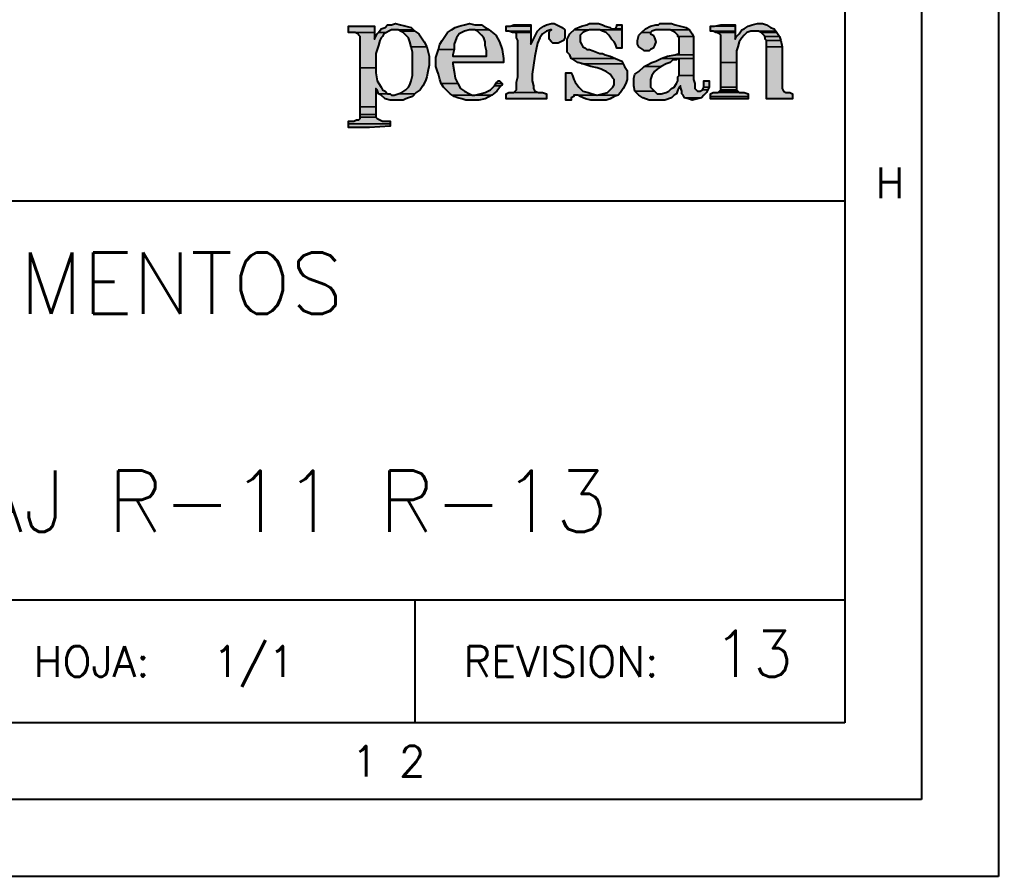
# Model space of a CAD drawing. Header units: millimetres. Extents: x 8 to 428, y 11 to 308.
# Drawn here: x 396.2 to 428.03, y 10.85 to 38.72 of the extents above; entities that cross this region are included whole.
import ezdxf

# ---------------------------------------------------------------- set-up
doc = ezdxf.new("R2010")
doc.units = ezdxf.units.MM
doc.layers.add('CAJETIN', color=1, linetype='Continuous')
doc.layers.add('FORMATO', color=7, linetype='Continuous')
doc.styles.add('PY', font='ROMANS.shx')

# ---------------------------------------------------------------- blocks, each defined once
blk = doc.blocks.new('MARCO-A1')
at = {"layer": 'FORMATO', "color": 1}
blk.add_lwpolyline([(0, 594), (841, 594), (841, 0), (0, 0)], close=True, dxfattribs=at)
at = {"layer": 'FORMATO', "color": 5}
blk.add_lwpolyline([(5, 589), (836, 589), (836, 5), (5, 5)], close=True, dxfattribs=at)
at = {"layer": 'FORMATO', "color": 8, "linetype": 'Continuous'}
blk.add_lwpolyline([(10, 584), (831, 584), (831, 10), (10, 10)], close=True, dxfattribs=at)
at = {"layer": 'FORMATO', "color": 1, "style": 'PY'}
for s, p in [('H', (833, 44.167)), ('1 2', (798.883, 6.5))]:
    blk.add_text(s, height=2, dxfattribs=at).set_placement(p)
blk = doc.blocks.new('Simbolo persan')
at = {"layer": 'CAJETIN', "transparency": 33554559}
h = blk.add_hatch(color=256, dxfattribs=at)
h.paths.add_polyline_path([(3043.211, 1402.944), (3042.957, 1402.86), (3042.872, 1402.86), (3042.83, 1402.902), (3042.745, 1402.902), (3042.618, 1403.029), (3042.576, 1403.029), (3042.576, 1403.071), (3042.533, 1403.114), (3042.491, 1403.198), (3042.406, 1403.325), (3042.406, 1403.452), (3042.364, 1403.579), (3042.364, 1404.214), (3042.406, 1404.257), (3042.449, 1404.426), (3042.449, 1404.468), (3042.491, 1404.553), (3042.491, 1404.638), (3042.533, 1404.68), (3042.533, 1404.722), (3042.576, 1404.765), (3042.618, 1404.85), (3042.66, 1404.85), (3042.703, 1404.892), (3042.872, 1404.977), (3043.084, 1404.977), (3043.338, 1404.85), (3043.338, 1404.807), (3043.422, 1404.722), (3043.465, 1404.595), (3043.507, 1404.426), (3043.549, 1404.299), (3043.549, 1403.452), (3043.465, 1403.198), (3043.465, 1403.156), (3043.422, 1403.114), (3043.38, 1403.029), (3043.338, 1403.029)])
h.paths.add_polyline_path([(3043.592, 1402.86), (3043.761, 1403.029), (3043.803, 1403.029), (3043.846, 1403.114), (3043.888, 1403.156), (3043.888, 1403.198), (3043.973, 1403.325), (3044.015, 1403.452), (3044.015, 1403.495), (3044.057, 1403.579), (3044.057, 1403.664), (3044.1, 1403.833), (3044.1, 1404.13), (3044.057, 1404.214), (3044.057, 1404.299), (3044.015, 1404.426), (3043.93, 1404.595), (3043.846, 1404.722), (3043.803, 1404.807), (3043.719, 1404.892), (3043.634, 1404.934), (3043.507, 1405.061), (3043.422, 1405.061), (3043.338, 1405.104), (3043.338, 1405.146), (3043.168, 1405.146), (3042.999, 1405.188), (3042.914, 1405.146), (3042.745, 1405.146), (3042.745, 1405.104), (3042.66, 1405.061), (3042.618, 1405.061), (3042.533, 1405.019), (3042.533, 1404.977), (3042.406, 1404.85), (3042.364, 1404.765), (3042.322, 1404.722), (3042.322, 1405.104), (3041.475, 1405.104), (3041.475, 1404.892), (3041.686, 1404.892), (3041.771, 1404.85), (3041.856, 1404.765), (3041.856, 1402.098), (3041.813, 1402.098), (3041.813, 1402.055), (3041.729, 1402.055), (3041.686, 1402.013), (3041.475, 1402.013), (3041.475, 1401.801), (3042.152, 1401.801), (3042.83, 1401.844), (3042.83, 1402.013), (3042.576, 1402.013), (3042.533, 1402.055), (3042.449, 1402.055), (3042.364, 1402.14), (3042.364, 1403.029), (3042.406, 1403.029), (3042.406, 1402.987), (3042.449, 1402.902), (3042.491, 1402.902), (3042.491, 1402.86), (3042.533, 1402.86), (3042.533, 1402.817), (3042.66, 1402.775), (3042.66, 1402.733), (3042.745, 1402.733), (3042.83, 1402.69), (3043.253, 1402.69), (3043.338, 1402.733), (3043.38, 1402.733), (3043.422, 1402.775), (3043.549, 1402.817), (3043.549, 1402.86)], flags=0)
h = blk.add_hatch(color=256, dxfattribs=at)
h.paths.add_polyline_path([(3044.354, 1404.172), (3044.311, 1404.13), (3044.311, 1403.791), (3044.354, 1403.664), (3044.354, 1403.622), (3044.396, 1403.537), (3044.438, 1403.41), (3044.438, 1403.368), (3044.481, 1403.241), (3044.523, 1403.241), (3044.565, 1403.114), (3044.777, 1402.902), (3044.819, 1402.902), (3044.819, 1402.86), (3044.862, 1402.86), (3044.904, 1402.817), (3045.031, 1402.775), (3045.031, 1402.733), (3045.158, 1402.733), (3045.243, 1402.69), (3045.708, 1402.69), (3045.751, 1402.733), (3045.92, 1402.733), (3045.92, 1402.775), (3046.047, 1402.817), (3046.132, 1402.86), (3046.132, 1402.902), (3046.301, 1402.987), (3046.344, 1403.029), (3046.428, 1403.156), (3046.471, 1403.198), (3046.471, 1403.241), (3046.386, 1403.325), (3046.344, 1403.325), (3046.301, 1403.283), (3046.301, 1403.241), (3046.259, 1403.241), (3046.259, 1403.198), (3046.217, 1403.156), (3046.174, 1403.156), (3046.089, 1403.029), (3045.92, 1402.944), (3045.581, 1402.86), (3045.497, 1402.86), (3045.412, 1402.902), (3045.37, 1402.902), (3045.243, 1402.987), (3045.2, 1402.987), (3045.116, 1403.071), (3045.116, 1403.114), (3045.031, 1403.241), (3044.989, 1403.368), (3044.946, 1403.41), (3044.946, 1403.537), (3044.904, 1403.622), (3044.904, 1403.791), (3044.862, 1403.876), (3044.862, 1403.918), (3046.513, 1403.918), (3046.513, 1404.13), (3046.471, 1404.172), (3046.471, 1404.341), (3046.386, 1404.595), (3046.301, 1404.722), (3046.259, 1404.807), (3046.174, 1404.85), (3046.132, 1404.934), (3046.089, 1404.977), (3046.047, 1404.977), (3045.962, 1405.061), (3045.92, 1405.061), (3045.793, 1405.104), (3045.793, 1405.146), (3045.581, 1405.146), (3045.454, 1405.188), (3045.412, 1405.188), (3045.327, 1405.146), (3045.116, 1405.146), (3045.073, 1405.104), (3044.946, 1405.061), (3044.819, 1404.977), (3044.777, 1404.934), (3044.692, 1404.892), (3044.692, 1404.85), (3044.565, 1404.722), (3044.523, 1404.638), (3044.438, 1404.511), (3044.396, 1404.341), (3044.354, 1404.214)])
h.paths.add_polyline_path([(3044.862, 1404.13), (3044.862, 1404.214), (3044.904, 1404.341), (3044.904, 1404.511), (3044.946, 1404.638), (3044.989, 1404.722), (3045.031, 1404.765), (3045.073, 1404.85), (3045.116, 1404.892), (3045.243, 1404.934), (3045.327, 1404.977), (3045.581, 1404.977), (3045.666, 1404.934), (3045.878, 1404.722), (3045.92, 1404.595), (3045.92, 1404.468), (3045.962, 1404.341), (3045.962, 1404.13)], flags=0)
for points in [[(3048.164, 1405.188), (3048.037, 1405.188), (3047.91, 1405.146), (3047.741, 1405.061), (3047.614, 1404.934), (3047.529, 1404.765), (3047.487, 1404.722), (3047.444, 1404.595), (3047.444, 1404.553), (3047.402, 1404.511), (3047.402, 1405.146), (3046.852, 1405.146), (3046.725, 1405.104), (3046.598, 1405.104), (3046.598, 1404.934), (3046.682, 1404.934), (3046.809, 1404.892), (3046.894, 1404.892), (3046.936, 1404.85), (3046.936, 1404.722), (3046.979, 1404.638), (3046.979, 1403.452), (3046.936, 1403.41), (3046.936, 1402.987), (3046.894, 1402.987), (3046.852, 1402.944), (3046.682, 1402.944), (3046.598, 1402.902), (3046.598, 1402.733), (3047.91, 1402.733), (3047.91, 1402.902), (3047.825, 1402.944), (3047.614, 1402.944), (3047.571, 1402.987), (3047.529, 1402.987), (3047.529, 1403.029), (3047.487, 1403.071), (3047.487, 1403.198), (3047.444, 1403.283), (3047.444, 1403.622), (3047.487, 1403.833), (3047.487, 1403.918), (3047.529, 1404.13), (3047.529, 1404.299), (3047.571, 1404.341), (3047.571, 1404.426), (3047.614, 1404.511), (3047.614, 1404.553), (3047.656, 1404.595), (3047.698, 1404.722), (3047.741, 1404.765), (3047.783, 1404.85), (3047.868, 1404.934), (3047.91, 1404.934), (3048.037, 1404.977), (3047.995, 1404.892), (3047.995, 1404.68), (3048.079, 1404.595), (3048.122, 1404.595), (3048.122, 1404.553), (3048.333, 1404.553), (3048.376, 1404.595), (3048.418, 1404.595), (3048.46, 1404.638), (3048.46, 1404.68), (3048.503, 1404.722), (3048.503, 1404.977), (3048.46, 1404.977), (3048.418, 1405.019), (3048.418, 1405.061), (3048.376, 1405.104), (3048.333, 1405.104)], [(3049.603, 1405.188), (3049.307, 1405.188), (3049.222, 1405.146), (3049.18, 1405.146), (3048.926, 1405.061), (3048.884, 1405.019), (3048.841, 1405.019), (3048.841, 1404.977), (3048.799, 1404.977), (3048.799, 1404.934), (3048.714, 1404.892), (3048.672, 1404.85), (3048.672, 1404.807), (3048.63, 1404.722), (3048.587, 1404.68), (3048.587, 1404.257), (3048.63, 1404.214), (3048.63, 1404.172), (3048.672, 1404.172), (3048.672, 1404.13), (3048.714, 1404.045), (3048.884, 1403.96), (3048.926, 1403.918), (3049.053, 1403.876), (3049.095, 1403.876), (3049.222, 1403.833), (3049.307, 1403.791), (3049.349, 1403.791), (3049.561, 1403.749), (3049.688, 1403.706), (3049.857, 1403.622), (3049.984, 1403.537), (3050.069, 1403.41), (3050.111, 1403.368), (3050.111, 1403.198), (3050.069, 1403.114), (3049.9, 1402.944), (3049.561, 1402.86), (3049.392, 1402.902), (3049.265, 1402.944), (3049.095, 1402.987), (3048.926, 1403.156), (3048.841, 1403.283), (3048.799, 1403.368), (3048.757, 1403.495), (3048.714, 1403.579), (3048.545, 1403.579), (3048.545, 1402.69), (3048.714, 1402.69), (3048.714, 1402.775), (3048.799, 1402.817), (3048.799, 1402.86), (3048.926, 1402.86), (3049.011, 1402.817), (3049.053, 1402.817), (3049.18, 1402.733), (3049.307, 1402.69), (3049.857, 1402.69), (3049.942, 1402.733), (3049.984, 1402.733), (3050.111, 1402.817), (3050.196, 1402.86), (3050.238, 1402.86), (3050.238, 1402.902), (3050.323, 1402.944), (3050.366, 1403.029), (3050.45, 1403.114), (3050.493, 1403.198), (3050.493, 1403.283), (3050.535, 1403.368), (3050.535, 1403.664), (3050.493, 1403.706), (3050.493, 1403.791), (3050.45, 1403.791), (3050.45, 1403.833), (3050.366, 1403.918), (3050.366, 1403.96), (3050.281, 1404.003), (3050.154, 1404.045), (3049.984, 1404.13), (3049.942, 1404.172), (3049.815, 1404.172), (3049.73, 1404.214), (3049.646, 1404.214), (3049.603, 1404.257), (3049.434, 1404.299), (3049.307, 1404.341), (3049.222, 1404.341), (3049.18, 1404.384), (3049.095, 1404.426), (3049.053, 1404.468), (3049.053, 1404.511), (3049.011, 1404.595), (3049.011, 1404.807), (3049.095, 1404.892), (3049.18, 1404.934), (3049.307, 1404.977), (3049.646, 1404.977), (3049.73, 1404.934), (3049.857, 1404.892), (3049.984, 1404.765), (3050.027, 1404.68), (3050.111, 1404.595), (3050.154, 1404.511), (3050.196, 1404.384), (3050.366, 1404.384), (3050.366, 1405.146), (3050.196, 1405.146), (3050.196, 1405.104), (3050.154, 1405.019), (3050.027, 1405.019), (3049.984, 1405.061), (3049.857, 1405.104), (3049.815, 1405.104), (3049.73, 1405.146), (3049.646, 1405.146)], [(3054.938, 1405.188), (3054.726, 1405.188), (3054.599, 1405.146), (3054.557, 1405.146), (3054.472, 1405.104), (3054.43, 1405.061), (3054.345, 1405.019), (3054.303, 1405.019), (3054.26, 1404.977), (3054.26, 1404.934), (3054.218, 1404.934), (3054.176, 1404.892), (3054.176, 1404.85), (3054.049, 1404.722), (3054.049, 1405.146), (3053.583, 1405.146), (3053.371, 1405.104), (3053.244, 1405.104), (3053.244, 1404.934), (3053.371, 1404.934), (3053.414, 1404.892), (3053.456, 1404.892), (3053.541, 1404.85), (3053.583, 1404.807), (3053.583, 1403.029), (3053.498, 1402.944), (3053.329, 1402.944), (3053.244, 1402.902), (3053.244, 1402.733), (3054.472, 1402.733), (3054.472, 1402.902), (3054.345, 1402.944), (3054.176, 1402.944), (3054.091, 1403.029), (3054.091, 1404.299), (3054.133, 1404.384), (3054.133, 1404.426), (3054.176, 1404.511), (3054.176, 1404.595), (3054.26, 1404.68), (3054.26, 1404.722), (3054.345, 1404.807), (3054.43, 1404.85), (3054.43, 1404.892), (3054.557, 1404.934), (3054.811, 1404.934), (3054.896, 1404.892), (3054.938, 1404.85), (3054.98, 1404.765), (3055.023, 1404.765), (3055.023, 1404.68), (3055.065, 1404.638), (3055.065, 1402.733), (3055.912, 1402.733), (3055.912, 1402.902), (3055.827, 1402.944), (3055.7, 1402.944), (3055.615, 1402.987), (3055.573, 1403.071), (3055.573, 1404.426), (3055.531, 1404.553), (3055.531, 1404.638), (3055.488, 1404.68), (3055.488, 1404.765), (3055.446, 1404.85), (3055.361, 1404.934), (3055.361, 1404.977), (3055.319, 1405.019), (3055.277, 1405.019), (3055.192, 1405.061), (3055.15, 1405.104), (3055.065, 1405.146), (3054.98, 1405.146)]]:
    blk.add_hatch(color=256, dxfattribs=at).paths.add_polyline_path(points)
h = blk.add_hatch(color=256, dxfattribs=at)
h.paths.add_polyline_path([(3050.789, 1403.029), (3050.789, 1402.987), (3050.831, 1402.987), (3050.874, 1402.902), (3051.001, 1402.775), (3051.043, 1402.775), (3051.212, 1402.69), (3051.763, 1402.69), (3051.89, 1402.775), (3051.974, 1402.775), (3052.101, 1402.902), (3052.144, 1402.902), (3052.144, 1402.944), (3052.186, 1402.987), (3052.186, 1403.029), (3052.228, 1403.071), (3052.228, 1403.114), (3052.271, 1403.114), (3052.271, 1403.071), (3052.313, 1403.029), (3052.313, 1402.902), (3052.355, 1402.86), (3052.398, 1402.775), (3052.44, 1402.775), (3052.525, 1402.733), (3052.567, 1402.733), (3052.652, 1402.69), (3052.821, 1402.733), (3052.948, 1402.775), (3053.033, 1402.86), (3053.075, 1402.86), (3053.075, 1402.902), (3053.117, 1402.944), (3053.117, 1402.987), (3053.16, 1402.987), (3053.16, 1403.029), (3053.202, 1403.114), (3053.202, 1403.325), (3053.033, 1403.325), (3053.033, 1403.114), (3052.99, 1403.114), (3052.99, 1403.029), (3052.948, 1403.029), (3052.906, 1402.987), (3052.821, 1402.987), (3052.736, 1403.071), (3052.736, 1403.325), (3052.694, 1403.368), (3052.694, 1404.765), (3052.652, 1404.807), (3052.652, 1404.85), (3052.567, 1404.934), (3052.567, 1404.977), (3052.525, 1404.977), (3052.44, 1405.061), (3052.313, 1405.104), (3052.271, 1405.104), (3052.101, 1405.146), (3052.017, 1405.146), (3051.974, 1405.188), (3051.593, 1405.188), (3051.551, 1405.146), (3051.466, 1405.146), (3051.339, 1405.104), (3051.297, 1405.104), (3051.17, 1405.061), (3051.085, 1404.977), (3051.043, 1404.977), (3051.001, 1404.934), (3051.001, 1404.892), (3050.958, 1404.892), (3050.958, 1404.85), (3050.916, 1404.807), (3050.874, 1404.722), (3050.874, 1404.468), (3050.958, 1404.384), (3051.043, 1404.341), (3051.085, 1404.299), (3051.255, 1404.299), (3051.297, 1404.341), (3051.382, 1404.384), (3051.382, 1404.426), (3051.466, 1404.511), (3051.466, 1404.638), (3051.382, 1404.807), (3051.297, 1404.85), (3051.297, 1404.892), (3051.339, 1404.892), (3051.339, 1404.934), (3051.466, 1404.977), (3051.932, 1404.977), (3052.101, 1404.892), (3052.186, 1404.807), (3052.186, 1404.765), (3052.228, 1404.722), (3052.228, 1404.214), (3052.101, 1404.172), (3052.059, 1404.172), (3051.847, 1404.13), (3051.636, 1404.045), (3051.593, 1404.045), (3051.593, 1404.003), (3051.509, 1404.003), (3051.466, 1403.96), (3051.382, 1403.918), (3051.339, 1403.918), (3051.297, 1403.876), (3051.17, 1403.833), (3051.128, 1403.791), (3051.085, 1403.791), (3050.916, 1403.622), (3050.874, 1403.622), (3050.789, 1403.537), (3050.789, 1403.495), (3050.747, 1403.41), (3050.747, 1403.114)])
h.paths.add_polyline_path([(3051.509, 1402.902), (3051.297, 1403.114), (3051.297, 1403.41), (3051.339, 1403.495), (3051.382, 1403.537), (3051.424, 1403.622), (3051.466, 1403.622), (3051.509, 1403.706), (3051.636, 1403.791), (3051.805, 1403.876), (3051.847, 1403.918), (3051.932, 1403.918), (3052.017, 1403.96), (3052.017, 1404.003), (3052.144, 1404.003), (3052.144, 1404.045), (3052.228, 1404.045), (3052.228, 1403.495), (3052.186, 1403.495), (3052.186, 1403.325), (3052.144, 1403.241), (3052.059, 1403.156), (3052.059, 1403.114), (3052.017, 1403.114), (3051.89, 1402.987), (3051.72, 1402.902)], flags=0)
at = {"layer": 'CAJETIN', "color": 251, "lineweight": 25, "true_color": 0x68696b}
for points in [[(3041.517, 1402.013), (3041.644, 1402.013), (3041.729, 1402.055), (3041.813, 1402.055), (3041.856, 1402.098), (3041.856, 1402.14), (3041.856, 1402.225), (3041.856, 1402.309), (3041.856, 1402.479), (3041.856, 1402.563), (3041.856, 1402.69), (3041.856, 1402.86), (3041.856, 1403.029), (3041.856, 1403.198), (3041.856, 1403.452), (3041.856, 1403.749), (3041.856, 1404.045), (3041.856, 1404.257), (3041.856, 1404.426), (3041.856, 1404.553), (3041.856, 1404.68), (3041.856, 1404.722), (3041.856, 1404.765), (3041.813, 1404.807), (3041.771, 1404.85), (3041.686, 1404.892), (3041.602, 1404.892), (3041.475, 1404.892), (3041.475, 1404.977), (3041.475, 1405.104), (3041.559, 1405.104), (3041.644, 1405.104), (3041.771, 1405.104), (3042.025, 1405.104), (3042.11, 1405.104), (3042.195, 1405.104), (3042.279, 1405.104), (3042.322, 1405.104), (3042.322, 1405.061), (3042.322, 1405.019), (3042.322, 1404.892), (3042.322, 1404.68), (3042.364, 1404.765), (3042.406, 1404.85), (3042.449, 1404.892), (3042.533, 1405.019), (3042.66, 1405.061), (3042.745, 1405.146), (3042.872, 1405.146), (3042.999, 1405.188), (3043.168, 1405.146), (3043.338, 1405.104), (3043.507, 1405.061), (3043.634, 1404.934), (3043.761, 1404.85), (3043.846, 1404.722), (3043.93, 1404.595), (3044.015, 1404.426), (3044.057, 1404.299), (3044.1, 1404.13), (3044.1, 1403.96), (3044.1, 1403.833), (3044.057, 1403.622), (3044.015, 1403.452), (3043.973, 1403.325), (3043.888, 1403.156), (3043.803, 1403.029), (3043.676, 1402.944), (3043.549, 1402.817), (3043.422, 1402.775), (3043.338, 1402.733), (3043.253, 1402.69), (3043.168, 1402.69), (3043.041, 1402.69), (3042.914, 1402.69), (3042.83, 1402.69), (3042.66, 1402.733), (3042.533, 1402.86), (3042.449, 1402.902), (3042.406, 1403.029), (3042.364, 1403.071), (3042.364, 1402.606), (3042.364, 1402.479), (3042.364, 1402.352), (3042.364, 1402.267), (3042.364, 1402.225), (3042.364, 1402.14), (3042.406, 1402.098), (3042.491, 1402.055), (3042.576, 1402.013), (3042.703, 1402.013), (3042.83, 1402.013), (3042.83, 1401.928), (3042.83, 1401.844), (3042.152, 1401.801), (3041.475, 1401.801), (3041.475, 1401.928), (3041.475, 1402.013)], [(3044.862, 1403.876), (3044.904, 1403.622), (3044.946, 1403.41), (3045.031, 1403.241), (3045.116, 1403.071), (3045.243, 1402.987), (3045.412, 1402.902), (3045.497, 1402.86), (3045.581, 1402.86), (3045.751, 1402.902), (3045.92, 1402.944), (3046.089, 1403.029), (3046.217, 1403.156), (3046.301, 1403.283), (3046.344, 1403.325), (3046.386, 1403.325), (3046.428, 1403.283), (3046.471, 1403.241), (3046.471, 1403.198), (3046.428, 1403.156), (3046.301, 1402.987), (3046.132, 1402.86), (3045.92, 1402.733), (3045.708, 1402.69), (3045.454, 1402.69), (3045.327, 1402.69), (3045.285, 1402.69), (3045.158, 1402.733), (3045.031, 1402.775), (3044.904, 1402.817), (3044.777, 1402.902), (3044.692, 1402.987), (3044.565, 1403.114), (3044.481, 1403.241), (3044.438, 1403.368), (3044.396, 1403.537), (3044.354, 1403.664), (3044.311, 1403.791), (3044.311, 1403.918), (3044.311, 1404.087), (3044.354, 1404.214), (3044.396, 1404.341), (3044.438, 1404.511), (3044.523, 1404.638), (3044.608, 1404.765), (3044.692, 1404.892), (3044.819, 1404.977), (3044.946, 1405.061), (3045.073, 1405.104), (3045.243, 1405.146), (3045.412, 1405.188), (3045.581, 1405.146), (3045.793, 1405.146), (3045.92, 1405.061), (3046.047, 1404.977), (3046.259, 1404.807), (3046.386, 1404.595), (3046.471, 1404.341), (3046.513, 1404.045), (3046.513, 1403.918), (3045.708, 1403.918), (3044.862, 1403.918)], [(3046.682, 1402.944), (3046.809, 1402.944), (3046.852, 1402.944), (3046.894, 1402.987), (3046.936, 1403.029), (3046.936, 1403.071), (3046.936, 1403.114), (3046.936, 1403.198), (3046.936, 1403.283), (3046.979, 1403.452), (3046.979, 1403.622), (3046.979, 1403.918), (3046.979, 1404.13), (3046.979, 1404.299), (3046.979, 1404.426), (3046.979, 1404.553), (3046.979, 1404.638), (3046.936, 1404.722), (3046.936, 1404.765), (3046.936, 1404.807), (3046.936, 1404.85), (3046.894, 1404.892), (3046.809, 1404.892), (3046.682, 1404.934), (3046.598, 1404.934), (3046.598, 1405.019), (3046.598, 1405.104), (3046.64, 1405.104), (3046.725, 1405.104), (3046.852, 1405.146), (3047.021, 1405.146), (3047.148, 1405.146), (3047.275, 1405.146), (3047.36, 1405.146), (3047.402, 1405.146), (3047.402, 1405.104), (3047.402, 1405.061), (3047.402, 1404.934), (3047.402, 1404.807), (3047.402, 1404.511), (3047.444, 1404.595), (3047.529, 1404.765), (3047.614, 1404.934), (3047.698, 1405.019), (3047.825, 1405.104), (3047.91, 1405.146), (3048.079, 1405.188), (3048.164, 1405.188), (3048.249, 1405.146), (3048.333, 1405.104), (3048.418, 1405.061), (3048.503, 1404.977), (3048.503, 1404.85), (3048.503, 1404.765), (3048.503, 1404.722), (3048.46, 1404.638), (3048.376, 1404.595), (3048.291, 1404.553), (3048.249, 1404.553), (3048.122, 1404.553), (3048.079, 1404.595), (3047.995, 1404.68), (3047.995, 1404.765), (3047.995, 1404.892), (3048.037, 1404.977), (3048.079, 1404.977), (3048.037, 1404.977), (3047.91, 1404.934), (3047.783, 1404.85), (3047.698, 1404.722), (3047.614, 1404.553), (3047.571, 1404.341), (3047.529, 1404.13), (3047.487, 1403.833), (3047.444, 1403.537), (3047.444, 1403.41), (3047.444, 1403.325), (3047.487, 1403.156), (3047.487, 1403.071), (3047.529, 1402.987), (3047.656, 1402.944), (3047.698, 1402.944), (3047.783, 1402.944), (3047.91, 1402.902), (3047.91, 1402.817), (3047.91, 1402.733), (3047.275, 1402.733), (3047.063, 1402.733), (3046.936, 1402.733), (3046.809, 1402.733), (3046.725, 1402.733), (3046.64, 1402.733), (3046.598, 1402.733), (3046.598, 1402.775), (3046.598, 1402.817), (3046.598, 1402.902)], [(3050.154, 1404.511), (3050.111, 1404.595), (3050.027, 1404.68), (3049.942, 1404.807), (3049.857, 1404.892), (3049.73, 1404.934), (3049.646, 1404.977), (3049.476, 1404.977), (3049.307, 1404.977), (3049.18, 1404.934), (3049.095, 1404.892), (3049.011, 1404.807), (3049.011, 1404.722), (3049.011, 1404.638), (3049.011, 1404.595), (3049.053, 1404.511), (3049.095, 1404.426), (3049.18, 1404.384), (3049.222, 1404.341), (3049.307, 1404.341), (3049.434, 1404.299), (3049.646, 1404.214), (3049.73, 1404.214), (3049.815, 1404.172), (3049.984, 1404.13), (3050.154, 1404.045), (3050.366, 1403.96), (3050.408, 1403.876), (3050.45, 1403.791), (3050.535, 1403.664), (3050.535, 1403.537), (3050.535, 1403.368), (3050.493, 1403.241), (3050.408, 1403.071), (3050.323, 1402.944), (3050.238, 1402.86), (3050.111, 1402.817), (3049.984, 1402.733), (3049.857, 1402.69), (3049.773, 1402.69), (3049.603, 1402.69), (3049.476, 1402.69), (3049.349, 1402.69), (3049.18, 1402.733), (3049.011, 1402.817), (3048.926, 1402.86), (3048.884, 1402.86), (3048.799, 1402.86), (3048.799, 1402.817), (3048.714, 1402.775), (3048.714, 1402.69), (3048.63, 1402.69), (3048.545, 1402.69), (3048.545, 1403.156), (3048.545, 1403.579), (3048.63, 1403.579), (3048.714, 1403.579), (3048.757, 1403.495), (3048.799, 1403.368), (3048.841, 1403.283), (3048.968, 1403.114), (3049.095, 1402.987), (3049.265, 1402.944), (3049.392, 1402.902), (3049.561, 1402.86), (3049.73, 1402.902), (3049.9, 1402.944), (3049.984, 1403.029), (3050.069, 1403.114), (3050.111, 1403.198), (3050.111, 1403.283), (3050.111, 1403.368), (3050.069, 1403.41), (3049.984, 1403.537), (3049.857, 1403.622), (3049.773, 1403.664), (3049.688, 1403.706), (3049.561, 1403.749), (3049.349, 1403.791), (3049.222, 1403.833), (3049.095, 1403.876), (3048.926, 1403.918), (3048.799, 1404.003), (3048.714, 1404.045), (3048.672, 1404.172), (3048.587, 1404.257), (3048.587, 1404.341), (3048.587, 1404.468), (3048.587, 1404.68), (3048.672, 1404.85), (3048.841, 1405.019), (3049.053, 1405.104), (3049.222, 1405.146), (3049.307, 1405.188), (3049.434, 1405.188), (3049.603, 1405.188), (3049.73, 1405.146), (3049.815, 1405.104), (3049.984, 1405.061), (3050.027, 1405.019), (3050.069, 1405.019), (3050.111, 1405.019), (3050.154, 1405.019), (3050.196, 1405.104), (3050.196, 1405.146), (3050.281, 1405.146), (3050.366, 1405.146), (3050.366, 1404.765), (3050.366, 1404.384), (3050.281, 1404.384), (3050.196, 1404.384)], [(3053.202, 1403.241), (3053.202, 1403.114), (3053.16, 1403.029), (3053.117, 1402.944), (3053.033, 1402.86), (3052.948, 1402.775), (3052.821, 1402.733), (3052.652, 1402.69), (3052.525, 1402.733), (3052.398, 1402.775), (3052.355, 1402.86), (3052.313, 1402.902), (3052.313, 1402.987), (3052.271, 1403.114), (3052.271, 1403.156), (3052.228, 1403.114), (3052.186, 1403.029), (3052.144, 1402.902), (3052.059, 1402.86), (3051.974, 1402.775), (3051.763, 1402.69), (3051.636, 1402.69), (3051.509, 1402.69), (3051.382, 1402.69), (3051.339, 1402.69), (3051.255, 1402.69), (3051.043, 1402.775), (3050.916, 1402.86), (3050.789, 1402.987), (3050.747, 1403.156), (3050.747, 1403.283), (3050.747, 1403.41), (3050.789, 1403.537), (3050.916, 1403.622), (3051.085, 1403.791), (3051.17, 1403.833), (3051.339, 1403.918), (3051.466, 1403.96), (3051.636, 1404.045), (3051.847, 1404.13), (3052.101, 1404.172), (3052.228, 1404.214), (3052.228, 1404.468), (3052.228, 1404.595), (3052.228, 1404.68), (3052.228, 1404.722), (3052.186, 1404.765), (3052.186, 1404.807), (3052.101, 1404.892), (3052.017, 1404.934), (3051.932, 1404.977), (3051.805, 1404.977), (3051.678, 1404.977), (3051.551, 1404.977), (3051.466, 1404.977), (3051.339, 1404.934), (3051.297, 1404.892), (3051.297, 1404.85), (3051.382, 1404.807), (3051.424, 1404.722), (3051.466, 1404.595), (3051.424, 1404.468), (3051.382, 1404.384), (3051.297, 1404.341), (3051.255, 1404.299), (3051.17, 1404.299), (3051.085, 1404.299), (3051.043, 1404.341), (3050.916, 1404.426), (3050.874, 1404.511), (3050.874, 1404.638), (3050.916, 1404.807), (3051.001, 1404.892), (3051.128, 1405.019), (3051.297, 1405.104), (3051.466, 1405.146), (3051.551, 1405.146), (3051.593, 1405.188), (3051.763, 1405.188), (3051.974, 1405.188), (3052.101, 1405.146), (3052.271, 1405.104), (3052.44, 1405.061), (3052.567, 1404.977), (3052.652, 1404.85), (3052.694, 1404.765), (3052.694, 1404.722), (3052.694, 1404.638), (3052.694, 1404.511), (3052.694, 1404.384), (3052.694, 1404.172), (3052.694, 1404.045), (3052.694, 1403.876), (3052.694, 1403.664), (3052.694, 1403.495), (3052.694, 1403.368), (3052.736, 1403.241), (3052.736, 1403.198), (3052.736, 1403.114), (3052.736, 1403.071), (3052.779, 1403.029), (3052.821, 1402.987), (3052.906, 1402.987), (3052.99, 1403.029), (3053.033, 1403.114), (3053.033, 1403.241), (3053.033, 1403.325), (3053.117, 1403.325), (3053.202, 1403.325)], [(3053.329, 1402.944), (3053.414, 1402.944), (3053.498, 1402.944), (3053.541, 1402.987), (3053.583, 1403.029), (3053.583, 1403.071), (3053.583, 1403.114), (3053.583, 1403.156), (3053.583, 1403.283), (3053.583, 1403.41), (3053.583, 1403.622), (3053.583, 1403.791), (3053.583, 1403.918), (3053.583, 1404.257), (3053.583, 1404.384), (3053.583, 1404.511), (3053.583, 1404.638), (3053.583, 1404.722), (3053.583, 1404.765), (3053.583, 1404.807), (3053.541, 1404.85), (3053.456, 1404.892), (3053.414, 1404.892), (3053.329, 1404.934), (3053.244, 1404.934), (3053.244, 1405.019), (3053.244, 1405.104), (3053.287, 1405.104), (3053.371, 1405.104), (3053.583, 1405.146), (3053.837, 1405.146), (3053.922, 1405.146), (3053.964, 1405.146), (3054.049, 1405.146), (3054.049, 1404.934), (3054.049, 1404.68), (3054.091, 1404.765), (3054.176, 1404.85), (3054.26, 1404.977), (3054.345, 1405.019), (3054.472, 1405.104), (3054.599, 1405.146), (3054.769, 1405.188), (3054.938, 1405.188), (3055.065, 1405.146), (3055.192, 1405.061), (3055.319, 1405.019), (3055.404, 1404.892), (3055.488, 1404.765), (3055.531, 1404.638), (3055.573, 1404.426), (3055.573, 1404.384), (3055.573, 1404.214), (3055.573, 1404.003), (3055.573, 1403.706), (3055.573, 1403.579), (3055.573, 1403.452), (3055.573, 1403.325), (3055.573, 1403.241), (3055.573, 1403.156), (3055.573, 1403.114), (3055.573, 1403.071), (3055.615, 1402.987), (3055.7, 1402.944), (3055.742, 1402.944), (3055.827, 1402.944), (3055.912, 1402.902), (3055.912, 1402.817), (3055.912, 1402.733), (3055.488, 1402.733), (3055.065, 1402.733), (3055.065, 1403.664), (3055.065, 1403.833), (3055.065, 1404.003), (3055.065, 1404.13), (3055.065, 1404.214), (3055.065, 1404.426), (3055.065, 1404.553), (3055.065, 1404.638), (3055.023, 1404.68), (3055.023, 1404.765), (3054.938, 1404.85), (3054.896, 1404.892), (3054.811, 1404.934), (3054.726, 1404.934), (3054.642, 1404.934), (3054.557, 1404.934), (3054.43, 1404.892), (3054.345, 1404.807), (3054.26, 1404.722), (3054.176, 1404.595), (3054.133, 1404.426), (3054.091, 1404.299), (3054.091, 1404.214), (3054.091, 1404.087), (3054.091, 1404.045), (3054.091, 1403.918), (3054.091, 1403.791), (3054.091, 1403.622), (3054.091, 1403.452), (3054.091, 1403.325), (3054.091, 1403.241), (3054.091, 1403.156), (3054.091, 1403.114), (3054.091, 1403.071), (3054.091, 1403.029), (3054.133, 1402.987), (3054.176, 1402.944), (3054.26, 1402.944), (3054.345, 1402.944), (3054.472, 1402.902), (3054.472, 1402.817), (3054.472, 1402.733), (3053.837, 1402.733), (3053.244, 1402.733), (3053.244, 1402.817), (3053.244, 1402.902)], [(3043.084, 1402.902), (3043.211, 1402.944), (3043.338, 1403.029), (3043.422, 1403.114), (3043.465, 1403.198), (3043.507, 1403.325), (3043.549, 1403.495), (3043.549, 1403.579), (3043.549, 1403.664), (3043.549, 1403.876), (3043.549, 1404.13), (3043.549, 1404.214), (3043.549, 1404.257), (3043.507, 1404.426), (3043.465, 1404.595), (3043.422, 1404.722), (3043.338, 1404.807), (3043.253, 1404.892), (3043.168, 1404.934), (3043.084, 1404.977), (3042.957, 1404.977), (3042.872, 1404.977), (3042.787, 1404.934), (3042.703, 1404.892), (3042.618, 1404.85), (3042.576, 1404.765), (3042.533, 1404.722), (3042.491, 1404.638), (3042.449, 1404.468), (3042.364, 1404.214), (3042.364, 1404.172), (3042.364, 1404.087), (3042.364, 1403.918), (3042.364, 1403.749), (3042.364, 1403.579), (3042.406, 1403.325), (3042.533, 1403.114), (3042.576, 1403.029), (3042.66, 1402.987), (3042.745, 1402.902), (3042.83, 1402.902), (3042.872, 1402.86), (3042.957, 1402.86)], [(3045.962, 1404.172), (3045.962, 1404.299), (3045.92, 1404.468), (3045.92, 1404.595), (3045.878, 1404.722), (3045.793, 1404.807), (3045.751, 1404.85), (3045.666, 1404.934), (3045.581, 1404.977), (3045.497, 1404.977), (3045.412, 1404.977), (3045.243, 1404.934), (3045.073, 1404.85), (3044.989, 1404.722), (3044.904, 1404.511), (3044.904, 1404.341), (3044.862, 1404.172), (3044.862, 1404.13), (3045.412, 1404.13), (3045.962, 1404.13)], [(3051.805, 1402.944), (3051.89, 1402.987), (3051.974, 1403.071), (3052.059, 1403.114), (3052.144, 1403.241), (3052.186, 1403.325), (3052.186, 1403.452), (3052.228, 1403.495), (3052.228, 1403.579), (3052.228, 1403.791), (3052.228, 1403.96), (3052.228, 1404.003), (3052.186, 1404.045), (3052.144, 1404.003), (3052.017, 1404.003), (3051.932, 1403.918), (3051.805, 1403.876), (3051.636, 1403.791), (3051.509, 1403.706), (3051.424, 1403.622), (3051.339, 1403.495), (3051.297, 1403.368), (3051.297, 1403.241), (3051.297, 1403.114), (3051.382, 1403.029), (3051.424, 1402.987), (3051.509, 1402.902), (3051.636, 1402.902)]]:
    blk.add_lwpolyline(points, close=True, dxfattribs=at)
at = {"layer": 'CAJETIN', "color": 251, "lineweight": 0, "true_color": 0x68696b}
for points in [[(3043.168, 1405.146), (3042.999, 1405.188), (3043.168, 1405.146)], [(3047.402, 1405.146), (3047.021, 1405.146), (3047.402, 1405.146)], [(3047.402, 1405.146), (3047.275, 1405.146), (3047.402, 1405.146)], [(3047.402, 1405.146), (3047.36, 1405.146), (3047.402, 1405.146)], [(3048.164, 1405.188), (3048.079, 1405.188), (3048.164, 1405.188)], [(3049.519, 1405.188), (3049.434, 1405.188), (3049.519, 1405.188)], [(3051.974, 1405.188), (3051.593, 1405.188), (3051.974, 1405.188)], [(3054.049, 1405.146), (3053.837, 1405.146), (3054.049, 1405.146)], [(3054.049, 1405.146), (3053.922, 1405.146), (3054.049, 1405.146)], [(3054.049, 1405.146), (3053.964, 1405.146), (3054.049, 1405.146)], [(3054.049, 1405.146), (3054.006, 1405.146), (3054.049, 1405.146)], [(3054.938, 1405.188), (3054.769, 1405.188), (3054.938, 1405.188)], [(3042.322, 1404.892), (3041.517, 1404.892), (3042.322, 1404.892)], [(3042.322, 1405.104), (3041.559, 1405.104), (3042.322, 1405.104)], [(3042.322, 1404.892), (3041.602, 1404.892), (3042.322, 1404.892)], [(3042.322, 1405.104), (3041.771, 1405.104), (3042.322, 1405.104)], [(3042.322, 1405.104), (3041.856, 1405.104), (3042.322, 1405.104)], [(3042.322, 1405.104), (3042.11, 1405.104), (3042.322, 1405.104)], [(3042.322, 1405.104), (3042.195, 1405.104), (3042.322, 1405.104)], [(3042.703, 1404.892), (3042.449, 1404.892), (3042.703, 1404.892)], [(3043.592, 1404.977), (3042.957, 1404.977), (3043.592, 1404.977)], [(3043.592, 1404.977), (3042.999, 1404.977), (3043.592, 1404.977)], [(3043.634, 1404.934), (3043.168, 1404.934), (3043.634, 1404.934)], [(3046.047, 1404.977), (3045.412, 1404.977), (3046.047, 1404.977)], [(3047.402, 1404.934), (3046.598, 1404.934), (3047.402, 1404.934)], [(3047.402, 1405.104), (3046.64, 1405.104), (3047.402, 1405.104)], [(3047.402, 1405.104), (3046.64, 1405.104), (3047.402, 1405.104)], [(3047.402, 1405.104), (3046.725, 1405.104), (3047.402, 1405.104)], [(3047.402, 1404.892), (3046.809, 1404.892), (3047.402, 1404.892)], [(3049.476, 1404.977), (3048.841, 1404.977), (3049.476, 1404.977)], [(3050.366, 1404.977), (3049.476, 1404.977), (3050.366, 1404.977)], [(3050.366, 1405.019), (3050.111, 1405.019), (3050.366, 1405.019)], [(3050.366, 1405.019), (3050.154, 1405.019), (3050.366, 1405.019)], [(3051.297, 1404.892), (3051.001, 1404.892), (3051.297, 1404.892)], [(3052.525, 1404.977), (3051.678, 1404.977), (3052.525, 1404.977)], [(3052.525, 1404.977), (3051.763, 1404.977), (3052.525, 1404.977)], [(3052.525, 1404.977), (3051.805, 1404.977), (3052.525, 1404.977)], [(3054.049, 1404.934), (3053.244, 1404.934), (3054.049, 1404.934)], [(3054.049, 1405.104), (3053.371, 1405.104), (3054.049, 1405.104)], [(3054.049, 1404.892), (3053.414, 1404.892), (3054.049, 1404.892)], [(3055.361, 1404.934), (3054.726, 1404.934), (3055.361, 1404.934)], [(3055.404, 1404.892), (3054.896, 1404.892), (3055.404, 1404.892)], [(3052.694, 1404.765), (3052.186, 1404.765), (3052.694, 1404.765)], [(3055.488, 1404.765), (3054.98, 1404.765), (3055.488, 1404.765)], [(3055.531, 1404.638), (3055.065, 1404.638), (3055.531, 1404.638)], [(3044.015, 1404.426), (3043.507, 1404.426), (3044.015, 1404.426)], [(3044.904, 1404.341), (3044.396, 1404.341), (3044.904, 1404.341)], [(3055.573, 1404.426), (3055.065, 1404.426), (3055.573, 1404.426)], [(3050.154, 1404.045), (3048.714, 1404.045), (3050.154, 1404.045)], [(3050.408, 1403.876), (3049.053, 1403.876), (3050.408, 1403.876)], [(3052.694, 1404.045), (3051.636, 1404.045), (3052.694, 1404.045)], [(3052.694, 1404.045), (3051.636, 1404.045), (3052.694, 1404.045)], [(3052.694, 1404.172), (3052.101, 1404.172), (3052.694, 1404.172)], [(3052.694, 1404.045), (3052.186, 1404.045), (3052.694, 1404.045)], [(3054.091, 1403.918), (3053.583, 1403.918), (3054.091, 1403.918)], [(3042.364, 1403.749), (3041.856, 1403.749), (3042.364, 1403.749)], [(3051.636, 1403.791), (3051.128, 1403.791), (3051.636, 1403.791)], [(3045.031, 1403.241), (3044.481, 1403.241), (3045.031, 1403.241)], [(3046.471, 1403.241), (3046.301, 1403.241), (3046.471, 1403.241)], [(3046.386, 1403.325), (3046.344, 1403.325), (3046.386, 1403.325)], [(3052.694, 1403.495), (3052.228, 1403.495), (3052.694, 1403.495)], [(3046.428, 1403.156), (3046.217, 1403.156), (3046.428, 1403.156)], [(3047.698, 1402.944), (3046.809, 1402.944), (3047.698, 1402.944)], [(3051.424, 1402.987), (3050.789, 1402.987), (3051.424, 1402.987)], [(3053.16, 1403.029), (3052.99, 1403.029), (3053.16, 1403.029)], [(3053.202, 1403.114), (3053.033, 1403.114), (3053.202, 1403.114)], [(3054.26, 1402.944), (3053.414, 1402.944), (3054.26, 1402.944)], [(3054.176, 1402.944), (3053.498, 1402.944), (3054.176, 1402.944)], [(3054.133, 1402.987), (3053.541, 1402.987), (3054.133, 1402.987)], [(3054.091, 1403.114), (3053.583, 1403.114), (3054.091, 1403.114)], [(3054.091, 1403.029), (3053.583, 1403.029), (3054.091, 1403.029)], [(3042.745, 1402.902), (3042.449, 1402.902), (3042.745, 1402.902)], [(3043.634, 1402.902), (3043.084, 1402.902), (3043.634, 1402.902)], [(3046.132, 1402.86), (3044.819, 1402.86), (3046.132, 1402.86)], [(3045.497, 1402.69), (3045.285, 1402.69), (3045.497, 1402.69)], [(3047.91, 1402.733), (3046.598, 1402.733), (3047.91, 1402.733)], [(3047.91, 1402.733), (3046.598, 1402.733), (3047.91, 1402.733)], [(3048.714, 1402.69), (3048.545, 1402.69), (3048.714, 1402.69)], [(3048.714, 1402.69), (3048.63, 1402.69), (3048.714, 1402.69)], [(3050.196, 1402.86), (3048.884, 1402.86), (3050.196, 1402.86)], [(3050.196, 1402.86), (3048.884, 1402.86), (3050.196, 1402.86)], [(3049.773, 1402.69), (3049.349, 1402.69), (3049.773, 1402.69)], [(3051.509, 1402.69), (3051.339, 1402.69), (3051.509, 1402.69)], [(3052.948, 1402.775), (3052.398, 1402.775), (3052.948, 1402.775)], [(3052.821, 1402.733), (3052.525, 1402.733), (3052.821, 1402.733)], [(3054.472, 1402.817), (3053.244, 1402.817), (3054.472, 1402.817)], [(3042.364, 1402.479), (3041.856, 1402.479), (3042.364, 1402.479)], [(3042.364, 1402.225), (3041.856, 1402.225), (3042.364, 1402.225)], [(3042.364, 1402.14), (3041.856, 1402.14), (3042.364, 1402.14)], [(3042.364, 1402.14), (3041.856, 1402.14), (3042.364, 1402.14)], [(3042.83, 1401.928), (3041.475, 1401.928), (3042.83, 1401.928)]]:
    blk.add_lwpolyline(points, dxfattribs=at)

msp = doc.modelspace()

# ---------------------------------------------------------------- linework, layer by layer
at = {"layer": 'CAJETIN', "color": 8, "linetype": 'Continuous'}
for p, q in [((333.143, 32.827), (423.037, 32.827)), ((333.143, 19.843), (423.037, 19.843)), ((333.143, 19.843), (423.037, 19.843))]:
    msp.add_line(p, q, dxfattribs=at)
at = {"layer": 'CAJETIN', "color": 8}
msp.add_line((409.053, 19.843), (409.053, 15.848), dxfattribs=at)
msp.add_line((409.053, 19.843), (409.053, 15.848), dxfattribs=at)

# ---------------------------------------------------------------- block references
at = {"xscale": 0.499409123998651, "yscale": 0.499409123998651, "zscale": 0.499409123998651}
msp.add_blockref('MARCO-A1', (8.028, 10.853), dxfattribs=at)
at = {"layer": 'CAJETIN'}
msp.add_blockref('Simbolo persan', (-2634.578, -1366.599), dxfattribs=at)

# ---------------------------------------------------------------- texts
at = {"layer": 'CAJETIN', "color": 6, "style": 'PY'}
msp.add_text('13', height=1.4982, dxfattribs=at).set_placement((418.774, 17.346))
at = {"layer": 'CAJETIN', "color": 1, "style": 'PY'}
msp.add_text('1/1', height=0.9988, dxfattribs=at).set_placement((402.487, 17.346))
at = {"layer": 'CAJETIN', "color": 5, "char_height": 1.99764, "width": 88.63238, "attachment_point": 5, "style": 'PY'}
for s, insert in [('DIAGRAMAS DE TUBERÍAS E INSTRUMENTOS', (378.09, 30.146)), ('Dosificación minoritarios líquidos HDL VAJ R-11 R-13', (378.09, 22.72))]:
    msp.add_mtext(s, dxfattribs=dict(at, insert=insert))
at = {"layer": 'FORMATO', "color": 1, "style": 'PY'}
for s, p in [('HOJA:', (396.654, 17.346)), ('REVISION:', (410.637, 17.346))]:
    msp.add_text(s, height=0.9988, dxfattribs=at).set_placement(p)

doc.saveas('drawing.dxf')
